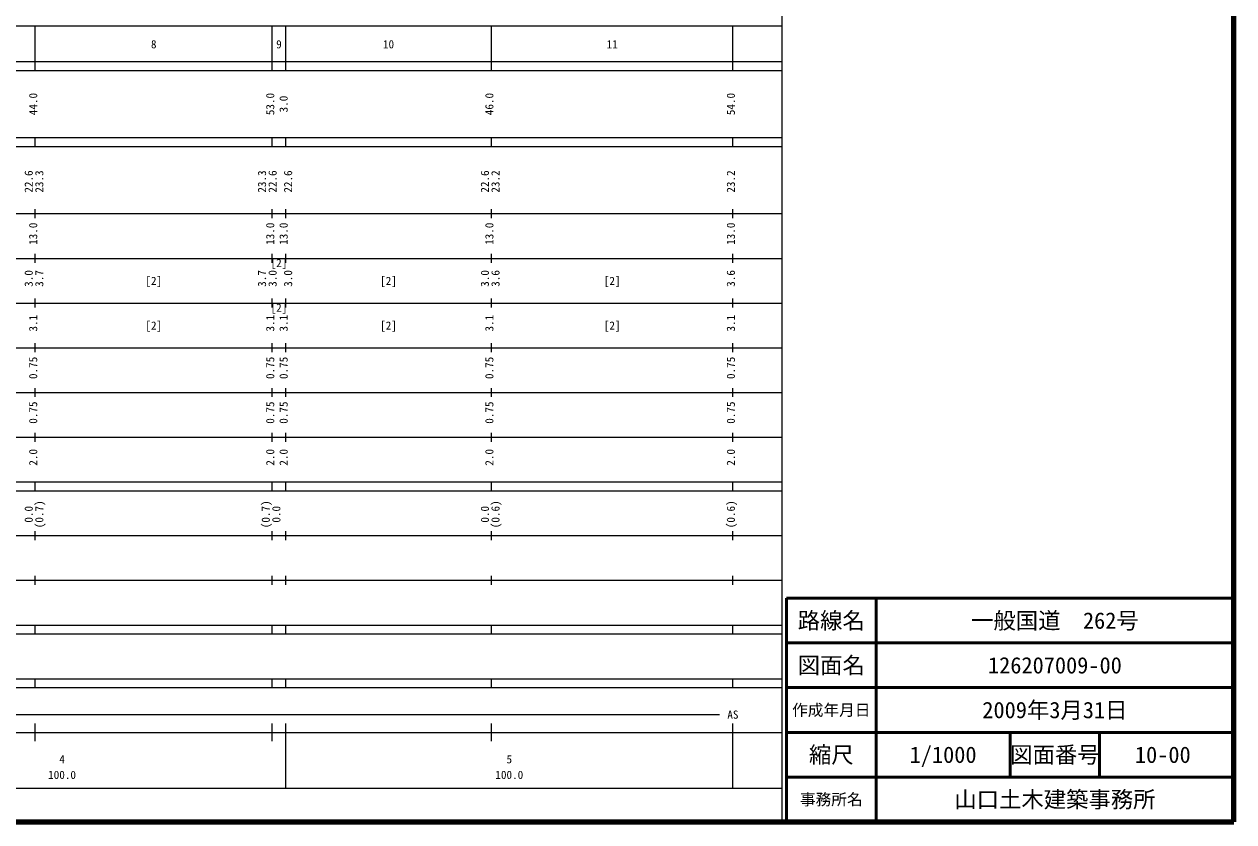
# Model space of a CAD drawing. Units: millimetres on the paper, enlarged 1000 times. Extents: x 40000 to 680000, y 20000 to 380000.
# Drawn here: x 409536 to 680000, y 20000 to 198357 of the extents above; entities that cross this region are included whole.
import ezdxf
from ezdxf.enums import TextEntityAlignment as Align

# ---------------------------------------------------------------- set-up
doc = ezdxf.new("R2010")
doc.units = ezdxf.units.MM
doc.header["$LTSCALE"] = 1000
for name, color, linetype, lineweight in [('M-TTL', 2, 'Continuous', 140), ('M-TTL-BAND', 7, 'Continuous', 25), ('M-TTL-FRAM', 2, 'Continuous', 50), ('M-TTL-LINE', 7, 'Continuous', 50)]:
    doc.layers.add(name, color=color, linetype=linetype, lineweight=lineweight)
doc.layers.add('M-TTL-TXT', color=7, linetype='Continuous')
doc.styles.add('ＭＳ ゴシック', font='')
doc.styles.get('ＭＳ ゴシック').set_extended_font_data('MS Gothic')

msp = doc.modelspace()

# ---------------------------------------------------------------- linework, layer by layer
at = {"layer": 'M-TTL'}
for p, q in [((680000, 20000), (680000, 380000)), ((40000, 20000), (680000, 20000))]:
    msp.add_line(p, q, dxfattribs=at)
at = {"layer": 'M-TTL-BAND'}
for p, q in [((579000, 20000), (579000, 370000)), ((68000, 198000), (579000, 198000)), ((412000, 188000), (412000, 198000)), ((465000, 188000), (465000, 198000)), ((468000, 188000), (468000, 198000)), ((514000, 188000), (514000, 198000)), ((568000, 188000), (568000, 198000)), ((40000, 190000), (579000, 190000)), ((40000, 188000), (579000, 188000)), ((40000, 173000), (579000, 173000)), ((40000, 171000), (579000, 171000)), ((412000, 171000), (412000, 173000)), ((465000, 171000), (465000, 173000)), ((468000, 171000), (468000, 173000)), ((514000, 171000), (514000, 173000)), ((568000, 171000), (568000, 173000)), ((412000, 155000), (412000, 157000)), ((465000, 155000), (465000, 157000)), ((468000, 155000), (468000, 157000)), ((514000, 155000), (514000, 157000)), ((568000, 155000), (568000, 157000)), ((40000, 156000), (579000, 156000)), ((412000, 145000), (412000, 147000)), ((465000, 145000), (465000, 147000)), ((468000, 145000), (468000, 147000)), ((514000, 145000), (514000, 147000)), ((568000, 145000), (568000, 147000)), ((46000, 146000), (579000, 146000)), ((52000, 136000), (579000, 136000)), ((412000, 135000), (412000, 137000)), ((465000, 135000), (465000, 137000)), ((468000, 135000), (468000, 137000)), ((514000, 135000), (514000, 137000)), ((568000, 135000), (568000, 137000)), ((46000, 126000), (579000, 126000)), ((412000, 125000), (412000, 127000)), ((465000, 125000), (465000, 127000)), ((468000, 125000), (468000, 127000)), ((514000, 125000), (514000, 127000)), ((568000, 125000), (568000, 127000)), ((412000, 115000), (412000, 117000)), ((465000, 115000), (465000, 117000)), ((468000, 115000), (468000, 117000)), ((514000, 115000), (514000, 117000)), ((568000, 115000), (568000, 117000)), ((52000, 116000), (579000, 116000)), ((46000, 106000), (579000, 106000)), ((412000, 105000), (412000, 107000)), ((465000, 105000), (465000, 107000)), ((468000, 105000), (468000, 107000)), ((514000, 105000), (514000, 107000)), ((568000, 105000), (568000, 107000)), ((40000, 96000), (579000, 96000)), ((412000, 94000), (412000, 96000)), ((465000, 94000), (465000, 96000)), ((468000, 94000), (468000, 96000)), ((514000, 94000), (514000, 96000)), ((568000, 94000), (568000, 96000)), ((40000, 94000), (579000, 94000)), ((49000, 84000), (579000, 84000)), ((412000, 83000), (412000, 85000)), ((465000, 83000), (465000, 85000)), ((468000, 83000), (468000, 85000)), ((514000, 83000), (514000, 85000)), ((568000, 83000), (568000, 85000)), ((40000, 74000), (579000, 74000)), ((412000, 73000), (412000, 75000)), ((465000, 73000), (465000, 75000)), ((468000, 73000), (468000, 75000)), ((514000, 73000), (514000, 75000)), ((568000, 73000), (568000, 75000)), ((40000, 64000), (579000, 64000)), ((412000, 62000), (412000, 64000)), ((465000, 62000), (465000, 64000)), ((468000, 62000), (468000, 64000)), ((514000, 62000), (514000, 64000)), ((568000, 62000), (568000, 64000)), ((40000, 62000), (579000, 62000)), ((40000, 52000), (579000, 52000)), ((412000, 50000), (412000, 52000)), ((465000, 50000), (465000, 52000)), ((468000, 50000), (468000, 52000)), ((514000, 50000), (514000, 52000)), ((568000, 50000), (568000, 52000)), ((40000, 50000), (579000, 50000)), ((71000, 44000), (565000, 44000)), ((412000, 38000), (412000, 42000)), ((465000, 38000), (465000, 42000)), ((468000, 27500), (468000, 42000)), ((514000, 38000), (514000, 42000)), ((568000, 27500), (568000, 42000)), ((40000, 40000), (579000, 40000)), ((68000, 27500), (579000, 27500))]:
    msp.add_line(p, q, dxfattribs=at)
at = {"layer": 'M-TTL-FRAM'}
for p, q in [((680000, 70000), (580000, 70000)), ((580000, 70000), (580000, 20000))]:
    msp.add_line(p, q, dxfattribs=at)
at = {"layer": 'M-TTL-LINE'}
for p, q in [((600000, 70000), (600000, 20000)), ((680000, 60000), (580000, 60000)), ((680000, 50000), (580000, 50000)), ((680000, 40000), (580000, 40000)), ((630000, 40000), (630000, 30000)), ((650000, 40000), (650000, 30000)), ((680000, 30000), (580000, 30000))]:
    msp.add_line(p, q, dxfattribs=at)

# ---------------------------------------------------------------- texts
at = {"layer": 'M-TTL-BAND', "style": 'ＭＳ ゴシック'}
for s, p in [('8', (438500, 192405)), ('9', (466500, 192405)), ('10', (491000, 192405)), ('11', (541000, 192405)), ('[2]', (466500, 143500)), ('[2]', (438500, 139500)), ('[2]', (491000, 139500)), ('[2]', (541000, 139500)), ('[2]', (466500, 133500)), ('[2]', (438500, 129500)), ('[2]', (491000, 129500)), ('[2]', (541000, 129500)), ('AS', (568000, 42500)), ('4', (418000, 32523)), ('5', (518000, 32523)), ('100.0', (418000, 29033)), ('100.0', (518000, 29033))]:
    msp.add_text(s, height=1833, dxfattribs=at).set_placement(p, align=Align.BOTTOM_CENTER)
for s, p in [('44.0', (413000, 180500)), ('53.0', (466000, 180500)), ('3.0', (469000, 180500)), ('46.0', (515000, 180500)), ('54.0', (569000, 180500)), ('22.6', (412000, 163174)), ('23.3', (414370, 163174)), ('23.3', (464166, 163174)), ('22.6', (466536, 163174)), ('22.6', (470000, 163174)), ('22.6', (514000, 163174)), ('23.2', (516370, 163174)), ('23.2', (569000, 163174)), ('13.0', (413000, 151500)), ('13.0', (466000, 151500)), ('13.0', (469000, 151500)), ('13.0', (515000, 151500)), ('13.0', (569000, 151500)), ('3.0', (412000, 141500)), ('3.7', (414370, 141500)), ('3.7', (464166, 141500)), ('3.0', (466536, 141500)), ('3.0', (470000, 141500)), ('3.0', (514000, 141500)), ('3.6', (516370, 141500)), ('3.6', (569000, 141500)), ('3.1', (413000, 131500)), ('3.1', (466000, 131500)), ('3.1', (469000, 131500)), ('3.1', (515000, 131500)), ('3.1', (569000, 131500)), ('0.75', (413000, 121500)), ('0.75', (466000, 121500)), ('0.75', (469000, 121500)), ('0.75', (515000, 121500)), ('0.75', (569000, 121500)), ('0.75', (413000, 111500)), ('0.75', (466000, 111500)), ('0.75', (469000, 111500)), ('0.75', (515000, 111500)), ('0.75', (569000, 111500)), ('2.0', (413000, 101500)), ('2.0', (466000, 101500)), ('2.0', (469000, 101500)), ('2.0', (515000, 101500)), ('2.0', (569000, 101500)), ('0.0', (412000, 88764)), ('(0.7)', (414370, 88764)), ('(0.7)', (465000, 88764)), ('0.0', (467370, 88764)), ('0.0', (514000, 88764)), ('(0.6)', (516370, 88764)), ('(0.6)', (569000, 88764))]:
    msp.add_text(s, height=1833, rotation=90, dxfattribs=at).set_placement(p, align=Align.BOTTOM_CENTER)
at = {"layer": 'M-TTL-TXT', "style": 'ＭＳ ゴシック'}
for s, height, p in [('路線名', 3666, (590000, 65000)), ('路線名', 3666, (590000, 65000)), ('一般国道\u3000262号', 3666, (640000, 65000)), ('図面名', 3666, (590000, 55000)), ('図面名', 3666, (590000, 55000)), ('126207009-00', 3666, (640000, 55000)), ('作成年月日', 2566, (590000, 45000)), ('作成年月日', 2566, (590000, 45000)), ('2009年3月31日', 3666, (640000, 45000)), ('縮尺', 3666, (590000, 35000)), ('縮尺', 3666, (590000, 35000)), ('1/1000', 3666, (615000, 35000)), ('図面番号', 3666, (640000, 35000)), ('図面番号', 3666, (640000, 35000)), ('10-00', 3666, (664125, 35000)), ('山口土木建築事務所', 3666, (640000, 25000)), ('事務所名', 2566, (590000, 25000)), ('事務所名', 2566, (590000, 25000))]:
    msp.add_text(s, height=height, dxfattribs=at).set_placement(p, align=Align.MIDDLE_CENTER)

doc.saveas('drawing.dxf')
